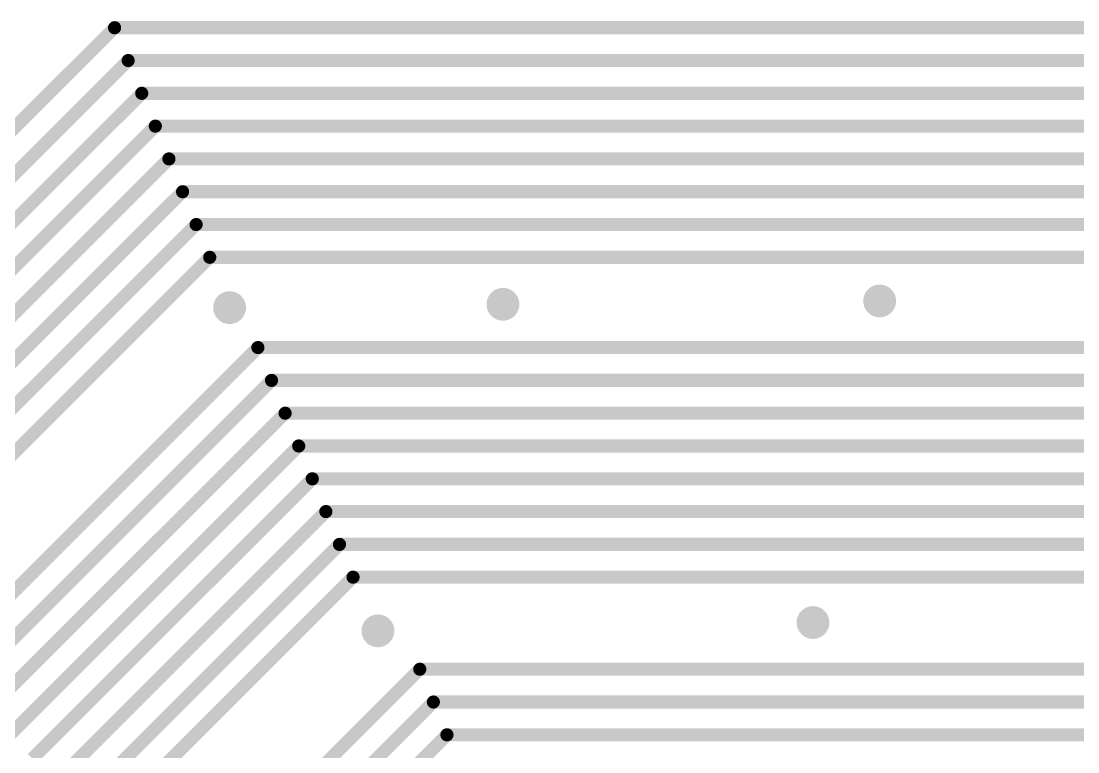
# Model space of a CAD drawing. Extents: x 244 to 457, y 184 to 319.
# Drawn here: x 353.65 to 369.75, y 255.74 to 266.88 of the extents above; entities that cross this region are included whole.
import ezdxf

# ---------------------------------------------------------------- set-up
doc = ezdxf.new("R2010")
doc.units = 0
for name, color, linetype in [('BOTTOMLAYER', 5, 'CONTINUOUS'), ('MULTILAYER', 9, 'CONTINUOUS'), ('TOPLAYER', 1, 'CONTINUOUS'), ('VIAHOLELAYER', 16, 'CONTINUOUS')]:
    doc.layers.add(name, color=color, linetype=linetype)

msp = doc.modelspace()

# ---------------------------------------------------------------- linework, layer by layer
at = {"layer": 'BOTTOMLAYER', "const_width": 0.25}
for points in [[(360.862, 262.562, 1), (361.112, 262.562, 1)], [(366.603, 262.613, 1), (366.853, 262.613, 1)], [(356.697, 262.511, 1), (356.947, 262.511, 1)], [(358.957, 257.584, 1), (359.207, 257.584, 1)], [(365.587, 257.711, 1), (365.837, 257.711, 1)]]:
    msp.add_lwpolyline(points, format="xyb", close=True, dxfattribs=at)
at = {"layer": 'MULTILAYER', "const_width": 0.25}
for points in [[(360.862, 262.562, 1), (361.112, 262.562, 1)], [(366.603, 262.613, 1), (366.853, 262.613, 1)], [(356.697, 262.511, 1), (356.947, 262.511, 1)], [(358.957, 257.584, 1), (359.207, 257.584, 1)], [(365.587, 257.711, 1), (365.837, 257.711, 1)]]:
    msp.add_lwpolyline(points, format="xyb", close=True, dxfattribs=at)
at = {"layer": 'TOPLAYER', "const_width": 0.2}
for points in [[(347.253, 258.962), (355.069, 266.778)], [(355.069, 266.778), (375.567, 266.778)], [(347.803, 258.805), (355.276, 266.278)], [(355.276, 266.278), (375.36, 266.278)], [(348.303, 258.598), (355.483, 265.778)], [(355.483, 265.778), (375.153, 265.778)], [(348.803, 258.391), (355.69, 265.278)], [(355.69, 265.278), (374.945, 265.278)], [(349.303, 258.184), (355.897, 264.778)], [(355.897, 264.778), (374.738, 264.778)], [(349.803, 257.976), (356.105, 264.278)], [(356.105, 264.278), (374.531, 264.278)], [(350.303, 257.769), (356.312, 263.778)], [(356.312, 263.778), (374.324, 263.778)], [(350.853, 257.612), (356.519, 263.278)], [(356.519, 263.278), (374.117, 263.278)], [(351.766, 256.414), (357.253, 261.902)], [(357.253, 261.902), (373.306, 261.902)], [(352.316, 256.257), (357.46, 261.402)], [(357.46, 261.402), (373.099, 261.402)], [(352.816, 256.05), (357.668, 260.902)], [(357.668, 260.902), (372.892, 260.902)], [(353.316, 255.843), (357.875, 260.402)], [(357.875, 260.402), (372.685, 260.402)], [(353.816, 255.636), (358.082, 259.902)], [(358.082, 259.902), (372.478, 259.902)], [(354.316, 255.429), (358.289, 259.402)], [(358.289, 259.402), (372.271, 259.402)], [(354.816, 255.221), (358.496, 258.902)], [(358.496, 258.902), (372.064, 258.902)], [(355.366, 255.064), (358.703, 258.402)], [(358.703, 258.402), (371.857, 258.402)], [(356.288, 253.567), (359.72, 256.999)], [(359.72, 256.999), (371.35, 256.999)], [(356.838, 253.409), (359.927, 256.499)], [(359.927, 256.499), (371.143, 256.499)], [(357.338, 253.203), (360.134, 255.999)], [(360.134, 255.999), (370.936, 255.999)]]:
    msp.add_lwpolyline(points, dxfattribs=at)
at = {"layer": 'TOPLAYER'}
for points, const_width in [([(355.019, 266.778, 1), (355.119, 266.778, 1)], 0.1), ([(355.019, 266.778, 1), (355.119, 266.778, 1)], 0.1), ([(355.226, 266.278, 1), (355.326, 266.278, 1)], 0.1), ([(355.226, 266.278, 1), (355.326, 266.278, 1)], 0.1), ([(355.433, 265.778, 1), (355.533, 265.778, 1)], 0.1), ([(355.433, 265.778, 1), (355.533, 265.778, 1)], 0.1), ([(355.64, 265.278, 1), (355.74, 265.278, 1)], 0.1), ([(355.64, 265.278, 1), (355.74, 265.278, 1)], 0.1), ([(355.847, 264.778, 1), (355.947, 264.778, 1)], 0.1), ([(355.847, 264.778, 1), (355.947, 264.778, 1)], 0.1), ([(356.055, 264.278, 1), (356.155, 264.278, 1)], 0.1), ([(356.055, 264.278, 1), (356.155, 264.278, 1)], 0.1), ([(356.262, 263.778, 1), (356.362, 263.778, 1)], 0.1), ([(356.262, 263.778, 1), (356.362, 263.778, 1)], 0.1), ([(356.469, 263.278, 1), (356.569, 263.278, 1)], 0.1), ([(356.469, 263.278, 1), (356.569, 263.278, 1)], 0.1), ([(360.862, 262.562, 1), (361.112, 262.562, 1)], 0.25), ([(366.603, 262.613, 1), (366.853, 262.613, 1)], 0.25), ([(356.697, 262.511, 1), (356.947, 262.511, 1)], 0.25), ([(357.203, 261.902, 1), (357.303, 261.902, 1)], 0.1), ([(357.203, 261.902, 1), (357.303, 261.902, 1)], 0.1), ([(357.41, 261.402, 1), (357.51, 261.402, 1)], 0.1), ([(357.41, 261.402, 1), (357.51, 261.402, 1)], 0.1), ([(357.618, 260.902, 1), (357.718, 260.902, 1)], 0.1), ([(357.618, 260.902, 1), (357.718, 260.902, 1)], 0.1), ([(357.825, 260.402, 1), (357.925, 260.402, 1)], 0.1), ([(357.825, 260.402, 1), (357.925, 260.402, 1)], 0.1), ([(358.032, 259.902, 1), (358.132, 259.902, 1)], 0.1), ([(358.032, 259.902, 1), (358.132, 259.902, 1)], 0.1), ([(358.239, 259.402, 1), (358.339, 259.402, 1)], 0.1), ([(358.239, 259.402, 1), (358.339, 259.402, 1)], 0.1), ([(358.446, 258.902, 1), (358.546, 258.902, 1)], 0.1), ([(358.446, 258.902, 1), (358.546, 258.902, 1)], 0.1), ([(358.653, 258.402, 1), (358.753, 258.402, 1)], 0.1), ([(358.653, 258.402, 1), (358.753, 258.402, 1)], 0.1), ([(358.957, 257.584, 1), (359.207, 257.584, 1)], 0.25), ([(365.587, 257.711, 1), (365.837, 257.711, 1)], 0.25), ([(359.67, 256.999, 1), (359.77, 256.999, 1)], 0.1), ([(359.67, 256.999, 1), (359.77, 256.999, 1)], 0.1), ([(359.877, 256.499, 1), (359.977, 256.499, 1)], 0.1), ([(359.877, 256.499, 1), (359.977, 256.499, 1)], 0.1), ([(360.084, 255.999, 1), (360.184, 255.999, 1)], 0.1), ([(360.084, 255.999, 1), (360.184, 255.999, 1)], 0.1)]:
    msp.add_lwpolyline(points, format="xyb", close=True, dxfattribs=dict(at, const_width=const_width))
at = {"layer": 'VIAHOLELAYER', "const_width": 0.15}
for points in [[(356.747, 262.511, 1), (356.897, 262.511, 1)], [(360.912, 262.562, 1), (361.062, 262.562, 1)], [(366.653, 262.613, 1), (366.803, 262.613, 1)], [(365.637, 257.711, 1), (365.787, 257.711, 1)], [(359.007, 257.584, 1), (359.157, 257.584, 1)]]:
    msp.add_lwpolyline(points, format="xyb", close=True, dxfattribs=at)

doc.saveas('drawing.dxf')
